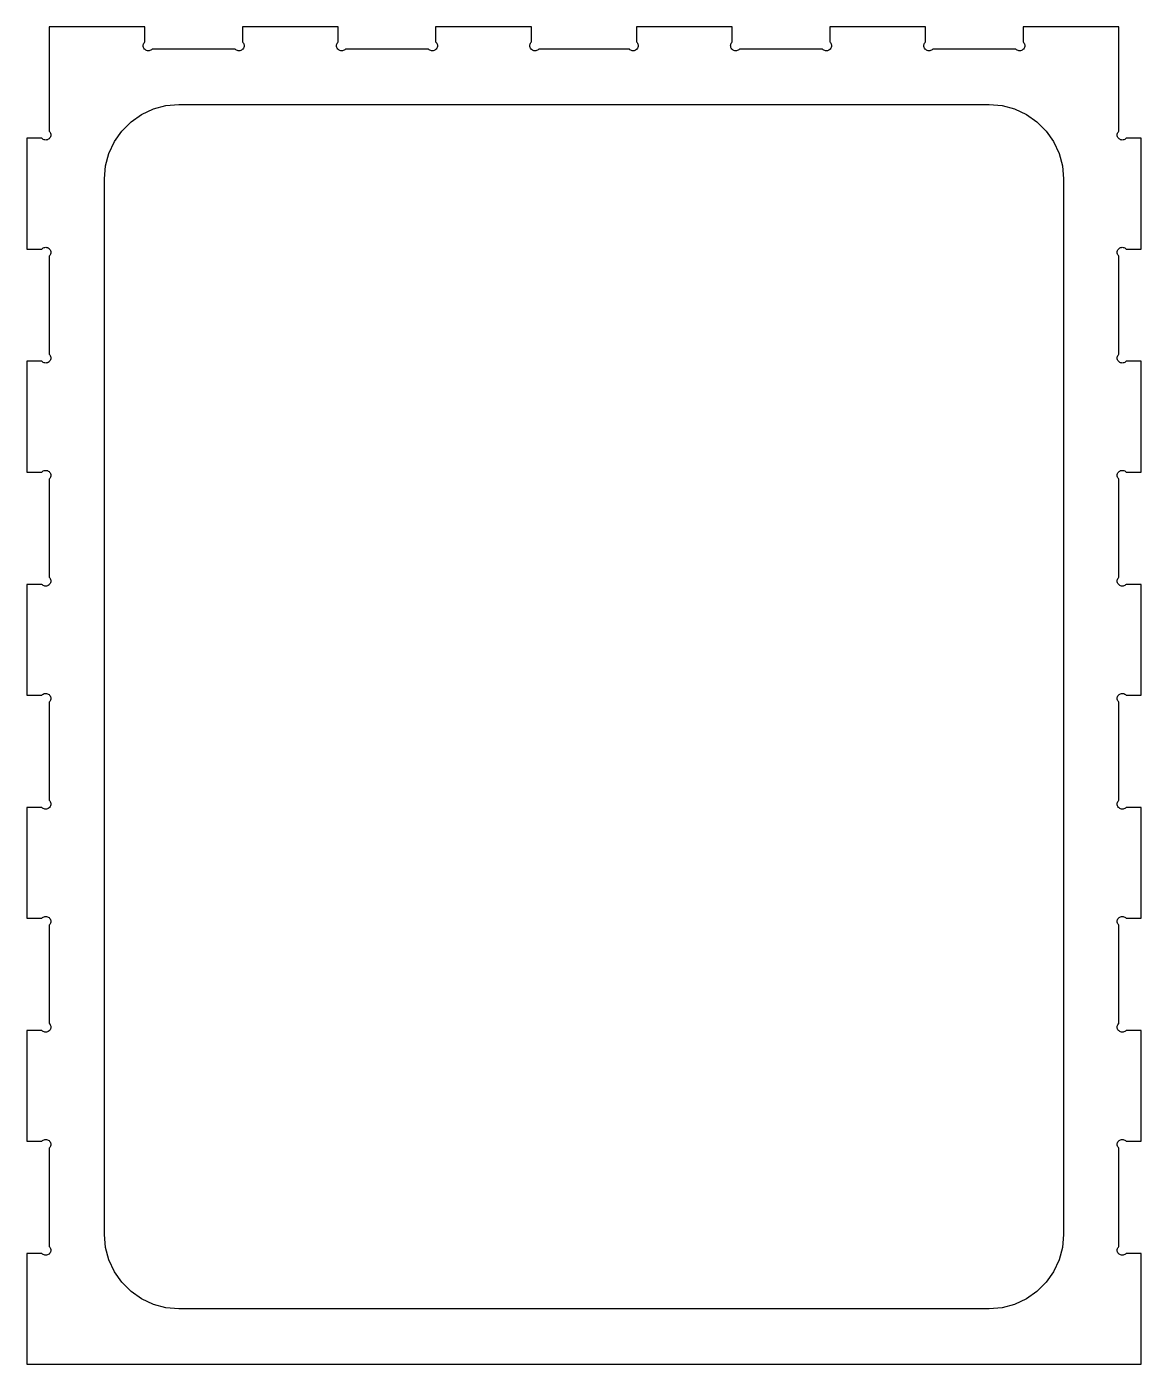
# Model space of a CAD drawing. Header units: inches. Extents: x 214 to 513, y 99 to 459.
import ezdxf

# ---------------------------------------------------------------- set-up
doc = ezdxf.new("R2010")
doc.units = ezdxf.units.IN
doc.header["$MEASUREMENT"] = 0
doc.layers.add('CUT', color=7, linetype='Continuous')
doc.layers.add('POCKET', color=7, linetype='Continuous')

msp = doc.modelspace()

# ---------------------------------------------------------------- linework, layer by layer
at = {"layer": 'CUT', "color": 4}
msp.add_lwpolyline([(509.27, 279.42), (513.36, 279.42), (513.36, 309.22), (509.27, 309.22), (509.1, 309.05), (508.91, 308.92), (508.7, 308.83), (508.47, 308.77), (508.24, 308.75), (508.01, 308.77), (507.78, 308.83), (507.57, 308.93), (507.38, 309.07), (507.21, 309.23), (507.08, 309.42), (506.98, 309.63), (506.92, 309.86), (506.9, 310.09), (506.92, 310.32), (506.97, 310.55), (507.07, 310.76), (507.2, 310.95), (507.36, 311.12), (507.36, 337.51), (507.2, 337.68), (507.07, 337.87), (506.97, 338.08), (506.92, 338.31), (506.9, 338.54), (506.92, 338.77), (506.98, 339), (507.08, 339.21), (507.21, 339.4), (507.38, 339.57), (507.57, 339.7), (507.78, 339.8), (508.01, 339.86), (508.24, 339.88), (508.47, 339.86), (508.7, 339.81), (508.91, 339.71), (509.1, 339.58), (509.27, 339.42), (513.36, 339.42), (513.36, 369.22), (509.27, 369.22), (509.1, 369.05), (508.91, 368.92), (508.7, 368.83), (508.47, 368.77), (508.24, 368.75), (508.01, 368.77), (507.78, 368.83), (507.57, 368.93), (507.38, 369.07), (507.21, 369.23), (507.08, 369.42), (506.98, 369.63), (506.92, 369.86), (506.9, 370.09), (506.92, 370.32), (506.97, 370.55), (507.07, 370.76), (507.2, 370.95), (507.36, 371.12), (507.36, 397.51), (507.2, 397.68), (507.07, 397.87), (506.97, 398.08), (506.92, 398.31), (506.9, 398.54), (506.92, 398.77), (506.98, 399), (507.08, 399.21), (507.21, 399.4), (507.38, 399.57), (507.57, 399.7), (507.78, 399.8), (508.01, 399.86), (508.24, 399.88), (508.47, 399.86), (508.7, 399.81), (508.91, 399.71), (509.1, 399.58), (509.27, 399.42), (513.36, 399.42), (513.36, 429.22), (509.27, 429.22), (509.1, 429.05), (508.91, 428.92), (508.7, 428.83), (508.47, 428.77), (508.24, 428.75), (508.01, 428.77), (507.78, 428.83), (507.57, 428.93), (507.38, 429.07), (507.21, 429.23), (507.08, 429.42), (506.98, 429.63), (506.92, 429.86), (506.9, 430.09), (506.92, 430.32), (506.97, 430.55), (507.07, 430.76), (507.2, 430.95), (507.36, 431.12), (507.36, 459.22), (481.56, 459.22), (481.56, 455.12), (481.73, 454.95), (481.86, 454.76), (481.95, 454.55), (482.01, 454.32), (482.03, 454.09), (482.01, 453.86), (481.95, 453.63), (481.85, 453.42), (481.71, 453.23), (481.55, 453.07), (481.36, 452.93), (481.15, 452.83), (480.92, 452.77), (480.69, 452.75), (480.46, 452.77), (480.23, 452.83), (480.02, 452.92), (479.83, 453.05), (479.66, 453.22), (457.27, 453.22), (457.1, 453.05), (456.91, 452.92), (456.7, 452.83), (456.47, 452.77), (456.24, 452.75), (456.01, 452.77), (455.78, 452.83), (455.57, 452.93), (455.38, 453.07), (455.21, 453.23), (455.08, 453.42), (454.98, 453.63), (454.92, 453.86), (454.9, 454.09), (454.92, 454.32), (454.97, 454.55), (455.07, 454.76), (455.2, 454.95), (455.36, 455.12), (455.36, 459.22), (429.56, 459.22), (429.56, 455.12), (429.73, 454.95), (429.86, 454.76), (429.95, 454.55), (430.01, 454.32), (430.03, 454.09), (430.01, 453.86), (429.95, 453.63), (429.85, 453.42), (429.71, 453.23), (429.55, 453.07), (429.36, 452.93), (429.15, 452.83), (428.92, 452.77), (428.69, 452.75), (428.46, 452.77), (428.23, 452.83), (428.02, 452.92), (427.83, 453.05), (427.66, 453.22), (405.27, 453.22), (405.1, 453.05), (404.91, 452.92), (404.7, 452.83), (404.47, 452.77), (404.24, 452.75), (404.01, 452.77), (403.78, 452.83), (403.57, 452.93), (403.38, 453.07), (403.21, 453.23), (403.08, 453.42), (402.98, 453.63), (402.92, 453.86), (402.9, 454.09), (402.92, 454.32), (402.97, 454.55), (403.07, 454.76), (403.2, 454.95), (403.36, 455.12), (403.36, 459.22), (377.56, 459.22), (377.56, 455.12), (377.73, 454.95), (377.86, 454.76), (377.95, 454.55), (378.01, 454.32), (378.03, 454.09), (378.01, 453.86), (377.95, 453.63), (377.85, 453.42), (377.71, 453.23), (377.55, 453.07), (377.36, 452.93), (377.15, 452.83), (376.92, 452.77), (376.69, 452.75), (376.46, 452.77), (376.23, 452.83), (376.02, 452.92), (375.83, 453.05), (375.66, 453.22), (351.27, 453.22), (351.1, 453.05), (350.91, 452.92), (350.7, 452.83), (350.47, 452.77), (350.24, 452.75), (350.01, 452.77), (349.78, 452.83), (349.57, 452.93), (349.38, 453.07), (349.21, 453.23), (349.08, 453.42), (348.98, 453.63), (348.92, 453.86), (348.9, 454.09), (348.92, 454.32), (348.97, 454.55), (349.07, 454.76), (349.2, 454.95), (349.36, 455.12), (349.36, 459.22), (323.56, 459.22), (323.56, 455.12), (323.73, 454.95), (323.86, 454.76), (323.95, 454.55), (324.01, 454.32), (324.03, 454.09), (324.01, 453.86), (323.95, 453.63), (323.85, 453.42), (323.71, 453.23), (323.55, 453.07), (323.36, 452.93), (323.15, 452.83), (322.92, 452.77), (322.69, 452.75), (322.46, 452.77), (322.23, 452.83), (322.02, 452.92), (321.83, 453.05), (321.66, 453.22), (299.27, 453.22), (299.1, 453.05), (298.91, 452.92), (298.7, 452.83), (298.47, 452.77), (298.24, 452.75), (298.01, 452.77), (297.78, 452.83), (297.57, 452.93), (297.38, 453.07), (297.21, 453.23), (297.08, 453.42), (296.98, 453.63), (296.92, 453.86), (296.9, 454.09), (296.92, 454.32), (296.97, 454.55), (297.07, 454.76), (297.2, 454.95), (297.36, 455.12), (297.36, 459.22), (271.56, 459.22), (271.56, 455.12), (271.73, 454.95), (271.86, 454.76), (271.95, 454.55), (272.01, 454.32), (272.03, 454.09), (272.01, 453.86), (271.95, 453.63), (271.85, 453.42), (271.71, 453.23), (271.55, 453.07), (271.36, 452.93), (271.15, 452.83), (270.92, 452.77), (270.69, 452.75), (270.46, 452.77), (270.23, 452.83), (270.02, 452.92), (269.83, 453.05), (269.66, 453.22), (247.27, 453.22), (247.1, 453.05), (246.91, 452.92), (246.7, 452.83), (246.47, 452.77), (246.24, 452.75), (246.01, 452.77), (245.78, 452.83), (245.57, 452.93), (245.38, 453.07), (245.21, 453.23), (245.08, 453.42), (244.98, 453.63), (244.92, 453.86), (244.9, 454.09), (244.92, 454.32), (244.97, 454.55), (245.07, 454.76), (245.2, 454.95), (245.36, 455.12), (245.36, 459.22), (219.56, 459.22), (219.56, 431.12), (219.73, 430.95), (219.86, 430.76), (219.95, 430.55), (220.01, 430.32), (220.03, 430.09), (220.01, 429.86), (219.95, 429.63), (219.85, 429.42), (219.71, 429.23), (219.55, 429.07), (219.36, 428.93), (219.15, 428.83), (218.92, 428.77), (218.69, 428.75), (218.46, 428.77), (218.23, 428.83), (218.02, 428.92), (217.83, 429.05), (217.66, 429.22), (213.56, 429.22), (213.56, 399.42), (217.66, 399.42), (217.83, 399.58), (218.02, 399.71), (218.23, 399.81), (218.46, 399.86), (218.69, 399.88), (218.92, 399.86), (219.15, 399.8), (219.36, 399.7), (219.55, 399.57), (219.71, 399.4), (219.85, 399.21), (219.95, 399), (220.01, 398.77), (220.03, 398.54), (220.01, 398.31), (219.95, 398.08), (219.86, 397.87), (219.73, 397.68), (219.56, 397.51), (219.56, 371.12), (219.73, 370.95), (219.86, 370.76), (219.95, 370.55), (220.01, 370.32), (220.03, 370.09), (220.01, 369.86), (219.95, 369.63), (219.85, 369.42), (219.71, 369.23), (219.55, 369.07), (219.36, 368.93), (219.15, 368.83), (218.92, 368.77), (218.69, 368.75), (218.46, 368.77), (218.23, 368.83), (218.02, 368.92), (217.83, 369.05), (217.66, 369.22), (213.56, 369.22), (213.56, 339.42), (217.66, 339.42), (217.83, 339.58), (218.02, 339.71), (218.23, 339.81), (218.46, 339.86), (218.69, 339.88), (218.92, 339.86), (219.15, 339.8), (219.36, 339.7), (219.55, 339.57), (219.71, 339.4), (219.85, 339.21), (219.95, 339), (220.01, 338.77), (220.03, 338.54), (220.01, 338.31), (219.95, 338.08), (219.86, 337.87), (219.73, 337.68), (219.56, 337.51), (219.56, 311.12), (219.73, 310.95), (219.86, 310.76), (219.95, 310.55), (220.01, 310.32), (220.03, 310.09), (220.01, 309.86), (219.95, 309.63), (219.85, 309.42), (219.71, 309.23), (219.55, 309.07), (219.36, 308.93), (219.15, 308.83), (218.92, 308.77), (218.69, 308.75), (218.46, 308.77), (218.23, 308.83), (218.02, 308.92), (217.83, 309.05), (217.66, 309.22), (213.56, 309.22), (213.56, 279.42), (217.66, 279.42), (217.83, 279.58), (218.02, 279.71), (218.23, 279.81), (218.46, 279.86), (218.69, 279.88), (218.92, 279.86), (219.15, 279.8), (219.36, 279.7), (219.55, 279.57), (219.71, 279.4), (219.85, 279.21), (219.95, 279), (220.01, 278.77), (220.03, 278.54), (220.01, 278.31), (219.95, 278.08), (219.86, 277.87), (219.73, 277.68), (219.56, 277.51), (219.56, 251.12), (219.73, 250.95), (219.86, 250.76), (219.95, 250.55), (220.01, 250.32), (220.03, 250.09), (220.01, 249.86), (219.95, 249.63), (219.85, 249.42), (219.71, 249.23), (219.55, 249.07), (219.36, 248.93), (219.15, 248.83), (218.92, 248.77), (218.69, 248.75), (218.46, 248.77), (218.23, 248.83), (218.02, 248.92), (217.83, 249.05), (217.66, 249.22), (213.56, 249.22), (213.56, 219.42), (217.66, 219.42), (217.83, 219.58), (218.02, 219.71), (218.23, 219.81), (218.46, 219.86), (218.69, 219.88), (218.92, 219.86), (219.15, 219.8), (219.36, 219.7), (219.55, 219.57), (219.71, 219.4), (219.85, 219.21), (219.95, 219), (220.01, 218.77), (220.03, 218.54), (220.01, 218.31), (219.95, 218.08), (219.86, 217.87), (219.73, 217.68), (219.56, 217.51), (219.56, 191.12), (219.73, 190.95), (219.86, 190.76), (219.95, 190.55), (220.01, 190.32), (220.03, 190.09), (220.01, 189.86), (219.95, 189.63), (219.85, 189.42), (219.71, 189.23), (219.55, 189.07), (219.36, 188.93), (219.15, 188.83), (218.92, 188.77), (218.69, 188.75), (218.46, 188.77), (218.23, 188.83), (218.02, 188.92), (217.83, 189.05), (217.66, 189.22), (213.56, 189.22), (213.56, 159.42), (217.66, 159.42), (217.83, 159.58), (218.02, 159.71), (218.23, 159.81), (218.46, 159.86), (218.69, 159.88), (218.92, 159.86), (219.15, 159.8), (219.36, 159.7), (219.55, 159.57), (219.71, 159.4), (219.85, 159.21), (219.95, 159), (220.01, 158.77), (220.03, 158.54), (220.01, 158.31), (219.95, 158.08), (219.86, 157.87), (219.73, 157.68), (219.56, 157.51), (219.56, 131.12), (219.73, 130.95), (219.86, 130.76), (219.95, 130.55), (220.01, 130.32), (220.03, 130.09), (220.01, 129.86), (219.95, 129.63), (219.85, 129.42), (219.71, 129.23), (219.55, 129.07), (219.36, 128.93), (219.15, 128.83), (218.92, 128.77), (218.69, 128.75), (218.46, 128.77), (218.23, 128.83), (218.02, 128.92), (217.83, 129.05), (217.66, 129.22), (213.56, 129.22), (213.56, 99.42), (513.36, 99.42), (513.36, 129.22), (509.27, 129.22), (509.1, 129.05), (508.91, 128.92), (508.7, 128.83), (508.47, 128.77), (508.24, 128.75), (508.01, 128.77), (507.78, 128.83), (507.57, 128.93), (507.38, 129.07), (507.21, 129.23), (507.08, 129.42), (506.98, 129.63), (506.92, 129.86), (506.9, 130.09), (506.92, 130.32), (506.97, 130.55), (507.07, 130.76), (507.2, 130.95), (507.36, 131.12), (507.36, 157.51), (507.2, 157.68), (507.07, 157.87), (506.97, 158.08), (506.92, 158.31), (506.9, 158.54), (506.92, 158.77), (506.98, 159), (507.08, 159.21), (507.21, 159.4), (507.38, 159.57), (507.57, 159.7), (507.78, 159.8), (508.01, 159.86), (508.24, 159.88), (508.47, 159.86), (508.7, 159.81), (508.91, 159.71), (509.1, 159.58), (509.27, 159.42), (513.36, 159.42), (513.36, 189.22), (509.27, 189.22), (509.1, 189.05), (508.91, 188.92), (508.7, 188.83), (508.47, 188.77), (508.24, 188.75), (508.01, 188.77), (507.78, 188.83), (507.57, 188.93), (507.38, 189.07), (507.21, 189.23), (507.08, 189.42), (506.98, 189.63), (506.92, 189.86), (506.9, 190.09), (506.92, 190.32), (506.97, 190.55), (507.07, 190.76), (507.2, 190.95), (507.36, 191.12), (507.36, 217.51), (507.2, 217.68), (507.07, 217.87), (506.97, 218.08), (506.92, 218.31), (506.9, 218.54), (506.92, 218.77), (506.98, 219), (507.08, 219.21), (507.21, 219.4), (507.38, 219.57), (507.57, 219.7), (507.78, 219.8), (508.01, 219.86), (508.24, 219.88), (508.47, 219.86), (508.7, 219.81), (508.91, 219.71), (509.1, 219.58), (509.27, 219.42), (513.36, 219.42), (513.36, 249.22), (509.27, 249.22), (509.1, 249.05), (508.91, 248.92), (508.7, 248.83), (508.47, 248.77), (508.24, 248.75), (508.01, 248.77), (507.78, 248.83), (507.57, 248.93), (507.38, 249.07), (507.21, 249.23), (507.08, 249.42), (506.98, 249.63), (506.92, 249.86), (506.9, 250.09), (506.92, 250.32), (506.97, 250.55), (507.07, 250.76), (507.2, 250.95), (507.36, 251.12), (507.36, 277.51), (507.2, 277.68), (507.07, 277.87), (506.97, 278.08), (506.92, 278.31), (506.9, 278.54), (506.92, 278.77), (506.98, 279), (507.08, 279.21), (507.21, 279.4), (507.38, 279.57), (507.57, 279.7), (507.78, 279.8), (508.01, 279.86), (508.24, 279.88), (508.47, 279.86), (508.7, 279.81), (508.91, 279.71), (509.1, 279.58)], close=True, dxfattribs=at)
at = {"layer": 'POCKET', "color": 2}
msp.add_lwpolyline([(234.46, 134.32), (234.46, 418.32), (234.77, 421.79), (235.67, 425.16), (237.14, 428.32), (239.14, 431.17), (241.61, 433.64), (244.46, 435.64), (247.62, 437.11), (250.99, 438.01), (254.46, 438.32), (472.46, 438.32), (475.94, 438.01), (479.3, 437.11), (482.46, 435.64), (485.32, 433.64), (487.78, 431.17), (489.78, 428.32), (491.26, 425.16), (492.16, 421.79), (492.46, 418.32), (492.46, 134.32), (492.16, 130.84), (491.26, 127.48), (489.78, 124.32), (487.78, 121.46), (485.32, 118.99), (482.46, 116.99), (479.3, 115.52), (475.94, 114.62), (472.46, 114.32), (254.46, 114.32), (250.99, 114.62), (247.62, 115.52), (244.46, 116.99), (241.61, 118.99), (239.14, 121.46), (237.14, 124.32), (235.67, 127.48), (234.77, 130.84)], close=True, dxfattribs=at)

doc.saveas('drawing.dxf')
